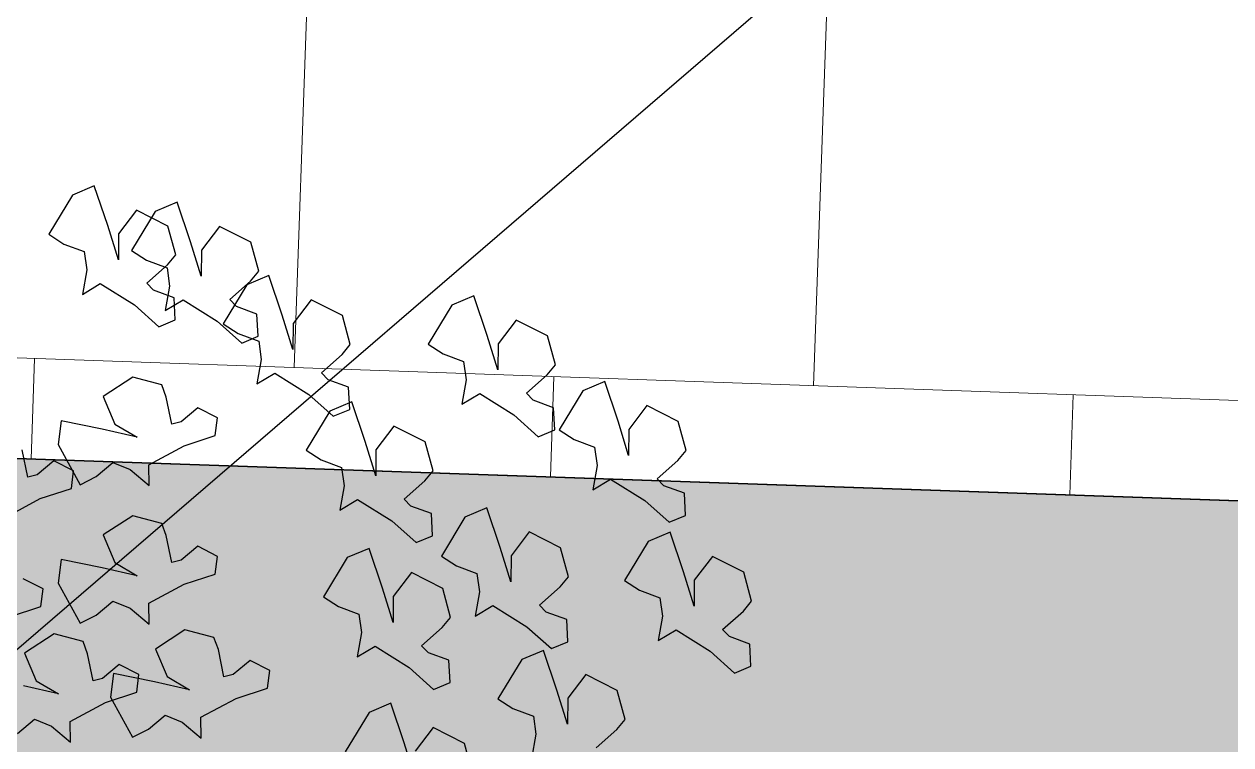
# Model space of a CAD drawing. Header units: millimetres. Extents: x -1042495 to -977915, y 3191218 to 3280168.
# Drawn here: x -1023144 to -1021775, y 3229956 to 3230773 of the extents above; entities that cross this region are included whole.
import ezdxf

# ---------------------------------------------------------------- set-up
doc = ezdxf.new("R2010")
doc.units = ezdxf.units.MM
doc.layers.get('0').update_dxf_attribs({"lineweight": 15})
for name, color, linetype in [('000 Граница', 6, 'Continuous'), ('000 Дом', 7, 'Continuous'), ('000 Привязки', 1, 'Continuous'), ('A绿-TXT', 252, 'Continuous'), ('p', 7, 'Continuous')]:
    doc.layers.add(name, color=color, linetype=linetype)
doc.layers.add('_Кабель 0.4', color=1, linetype='g5_119_3', lineweight=30)
doc.layers.add('мощение', color=251, linetype='Continuous', lineweight=0)
doc.layers.add('кустарники лиственные', color=7, linetype='Continuous', lineweight=20, true_color=0x455c00)
doc.linetypes.add('g5_119_3', pattern='A,4,-1,[31,GUGK_2005.shx,S=0.1,R=0,X=0,Y=0],4,[31,GUGK_2005.shx,S=0.1,R=180,X=0,Y=0],-1', length=10)

# ---------------------------------------------------------------- blocks, each defined once
blk = doc.blocks.new('A$C6E9D230D')
at = {"layer": 'A绿-TXT', "color": 254, "true_color": 0xfeeab9}
for p, q in [((1746.3, 1251.9), (1771.8, 1204.3)), ((1457.1, 1234.6), (1475.9, 1212.1)), ((1613.3, 1245.3), (1627, 1203.4)), ((1510, 1179.5), (1520.7, 1226.5)), ((1564.7, 1225.1), (1527.7, 1209.6)), ((1590.4, 1185.6), (1564.7, 1225.1)), ((1650.7, 1200.4), (1664.2, 1226.9)), ((1800.7, 1220.9), (1837.1, 1228.3)), ((1803.9, 1208.4), (1800.7, 1220.9)), ((1475.9, 1212.1), (1466.6, 1189.1)), ((1527.7, 1209.6), (1510, 1179.5)), ((1627, 1203.4), (1650.7, 1200.4)), ((1771.8, 1204.3), (1785.5, 1162.4)), ((1822.7, 1185.9), (1803.9, 1208.4)), ((1466.6, 1189.1), (1445.1, 1163.6)), ((1580.2, 1146.7), (1590.4, 1185.6)), ((1809.2, 1159.4), (1822.7, 1185.9)), ((2126.4, 1192.8), (2113.2, 1172.7)), ((2178.8, 1161), (2126.4, 1192.8)), ((1658.5, 1180.1), (1604.8, 1150.5)), ((1690.2, 1176.1), (1658.5, 1180.1)), ((1679.2, 1121), (1690.2, 1176.1)), ((1844.2, 1180.1), (1790.5, 1150.5)), ((1876, 1176.1), (1844.2, 1180.1)), ((1864.9, 1121), (1876, 1176.1)), ((2113.2, 1172.7), (2103.1, 1145.2)), ((1445.1, 1163.6), (1473.1, 1164.1)), ((1473.1, 1164.1), (1498.5, 1116.6)), ((1604.8, 1150.5), (1615.6, 1129.1)), ((1785.5, 1162.4), (1809.2, 1159.4)), ((1790.5, 1150.5), (1801.3, 1129.1)), ((2191.2, 1131.6), (2178.8, 1161)), ((1527.5, 1133.2), (1563.9, 1140.6)), ((1563.9, 1140.6), (1580.2, 1146.7)), ((2078.6, 1141.8), (2045.7, 1147.5)), ((2045.7, 1147.5), (2060.2, 1123.6)), ((2103.1, 1145.2), (2078.6, 1141.8)), ((1530.7, 1120.7), (1527.5, 1133.2)), ((1549.5, 1098.2), (1530.7, 1120.7)), ((1615.6, 1129.1), (1634.4, 1106.6)), ((1668.5, 1074.1), (1679.2, 1121)), ((1723.2, 1119.6), (1686.2, 1104.2)), ((1748.9, 1080.1), (1723.2, 1119.6)), ((1801.3, 1129.1), (1820.1, 1106.6)), ((1854.3, 1074.1), (1864.9, 1121)), ((1908.9, 1119.6), (1871.9, 1104.2)), ((1934.6, 1080.1), (1908.9, 1119.6)), ((2060.2, 1123.6), (2031.7, 1077.8)), ((2138, 1113.6), (2191.2, 1131.6)), ((1505.5, 1110), (1451.8, 1080.4)), ((1498.5, 1116.6), (1512.2, 1074.7)), ((1537.3, 1106), (1505.5, 1110)), ((1526.2, 1050.9), (1537.3, 1106)), ((1634.4, 1106.6), (1625.1, 1083.7)), ((1686.2, 1104.2), (1668.5, 1074.1)), ((1820.1, 1106.6), (1810.8, 1083.7)), ((1871.9, 1104.2), (1854.3, 1074.1)), ((2092, 1099.3), (2138, 1113.6)), ((1535.9, 1071.7), (1549.5, 1098.2)), ((2126.9, 1099.1), (2092, 1099.3)), ((2158.7, 1074.8), (2126.9, 1099.1)), ((1451.8, 1080.4), (1462.6, 1059)), ((1512.2, 1074.7), (1535.9, 1071.7)), ((1625.1, 1083.7), (1603.6, 1058.1)), ((1738.7, 1041.2), (1748.9, 1080.1)), ((1810.8, 1083.7), (1789.4, 1058.1)), ((1924.4, 1041.2), (1934.6, 1080.1)), ((2031.7, 1077.8), (2002.3, 1045)), ((2104.5, 1081.5), (2091.4, 1061.4)), ((2157, 1049.8), (2104.5, 1081.5)), ((2137.4, 1032.8), (2158.7, 1074.8)), ((1462.6, 1059), (1481.4, 1036.5)), ((1603.6, 1058.1), (1631.6, 1058.6)), ((1631.6, 1058.6), (1657, 1011.1)), ((1789.4, 1058.1), (1817.3, 1058.6)), ((1817.3, 1058.6), (1842.7, 1011.1)), ((2051.4, 1052), (2060.6, 1061.1)), ((2060.6, 1061.1), (2085.2, 1033.3)), ((2091.4, 1061.4), (2081.3, 1034)), ((1515.6, 1003.9), (1526.2, 1050.9)), ((1570.2, 1049.4), (1533.2, 1034)), ((1595.9, 1010), (1570.2, 1049.4)), ((1722.4, 1035.1), (1738.7, 1041.2)), ((1908.1, 1035.1), (1924.4, 1041.2)), ((2002.3, 1045), (2011.6, 1023)), ((2041.3, 1024.5), (2051.4, 1052)), ((2169.4, 1020.3), (2157, 1049.8)), ((1481.4, 1036.5), (1472.1, 1013.5)), ((1533.2, 1034), (1515.6, 1003.9)), ((1686, 1027.7), (1722.4, 1035.1)), ((1689.2, 1015.2), (1686, 1027.7)), ((1871.7, 1027.7), (1908.1, 1035.1)), ((1874.9, 1015.2), (1871.7, 1027.7)), ((2011.6, 1023), (2041.3, 1024.5)), ((2056.8, 1030.5), (2023.9, 1036.3)), ((2023.9, 1036.3), (2038.4, 1012.4)), ((2081.3, 1034), (2056.8, 1030.5)), ((2085.2, 1033.3), (2098.7, 1022.2)), ((2098.7, 1022.2), (2137.4, 1032.8)), ((1472.1, 1013.5), (1450.7, 988)), ((1585.7, 971.1), (1595.9, 1010)), ((1657, 1011.1), (1670.7, 969.2)), ((1708, 992.7), (1689.2, 1015.2)), ((1842.7, 1011.1), (1856.5, 969.2)), ((1893.7, 992.7), (1874.9, 1015.2)), ((2038.4, 1012.4), (2009.9, 966.6)), ((2116.2, 1002.4), (2169.4, 1020.3)), ((1450.7, 988), (1478.6, 988.5)), ((1478.6, 988.5), (1504, 941)), ((1694.4, 966.2), (1708, 992.7)), ((1880.2, 966.2), (1893.7, 992.7)), ((2070.2, 988.1), (2116.2, 1002.4)), ((2105.1, 987.8), (2070.2, 988.1)), ((2136.9, 963.6), (2105.1, 987.8)), ((1533, 957.6), (1569.4, 965)), ((1536.2, 945.1), (1533, 957.6)), ((1569.4, 965), (1585.7, 971.1)), ((1670.7, 969.2), (1694.4, 966.2)), ((1856.5, 969.2), (1880.2, 966.2)), ((2009.9, 966.6), (1980.5, 933.7)), ((2006.2, 958.6), (1993.1, 938.5)), ((2058.7, 926.9), (2006.2, 958.6)), ((2115.6, 921.6), (2136.9, 963.6)), ((1504, 941), (1517.8, 899.1)), ((1555, 922.6), (1536.2, 945.1)), ((2019.4, 913.3), (2029.5, 940.8)), ((2029.5, 940.8), (2038.8, 949.8)), ((2038.8, 949.8), (2063.4, 922)), ((1980.5, 933.7), (1989.8, 911.7)), ((1993.1, 938.5), (1983, 911)), ((2071.1, 897.4), (2058.7, 926.9)), ((1541.5, 896.1), (1555, 922.6)), ((1958.5, 907.6), (1925.6, 913.4)), ((1925.6, 913.4), (1940.1, 889.4)), ((1983, 911), (1958.5, 907.6)), ((1989.8, 911.7), (2019.4, 913.3)), ((2063.4, 922), (2076.8, 910.9)), ((2076.8, 910.9), (2115.6, 921.6)), ((1517.8, 899.1), (1541.5, 896.1)), ((2017.9, 879.4), (2071.1, 897.4)), ((1940.1, 889.4), (1911.6, 843.6)), ((1971.9, 865.1), (2017.9, 879.4)), ((2006.8, 864.9), (1971.9, 865.1)), ((2038.6, 840.6), (2006.8, 864.9)), ((1836.8, 847.3), (1823.7, 827.3)), ((1889.3, 815.6), (1836.8, 847.3)), ((1911.6, 843.6), (1882.2, 810.8)), ((1823.7, 827.3), (1813.6, 799.8)), ((1931.2, 817.8), (1940.4, 826.9)), ((1940.4, 826.9), (1965.1, 799.1)), ((2017.3, 798.6), (2038.6, 840.6)), ((1640.2, 824), (1627.1, 803.9)), ((1692.7, 792.2), (1640.2, 824)), ((1882.2, 810.8), (1891.4, 788.8)), ((1901.7, 786.1), (1889.3, 815.6)), ((1921.1, 790.3), (1931.2, 817.8)), ((1485, 762.9), (1432.5, 794.7)), ((1627.1, 803.9), (1617, 776.4)), ((1789.1, 796.3), (1756.2, 802.1)), ((1756.2, 802.1), (1770.7, 778.2)), ((1813.6, 799.8), (1789.1, 796.3)), ((1965.1, 799.1), (1978.5, 788)), ((1978.5, 788), (2017.3, 798.6)), ((1592.4, 773), (1559.6, 778.7)), ((1559.6, 778.7), (1574, 754.8)), ((1705.1, 762.8), (1692.7, 792.2)), ((1770.7, 778.2), (1742.2, 732.4)), ((1848.5, 768.2), (1901.7, 786.1)), ((1891.4, 788.8), (1921.1, 790.3)), ((1497.4, 733.5), (1485, 762.9)), ((1617, 776.4), (1592.4, 773)), ((1651.9, 744.8), (1705.1, 762.8)), ((1802.5, 753.9), (1848.5, 768.2)), ((1574, 754.8), (1545.6, 709)), ((1837.4, 753.7), (1802.5, 753.9)), ((1869.2, 729.4), (1837.4, 753.7)), ((1444.2, 715.5), (1497.4, 733.5)), ((1605.8, 730.5), (1651.9, 744.8)), ((1640.8, 730.3), (1605.8, 730.5)), ((1672.6, 706), (1640.8, 730.3)), ((1742.2, 732.4), (1712.8, 699.6)), ((1847.9, 687.4), (1869.2, 729.4)), ((1398.2, 701.2), (1444.2, 715.5)), ((1761.8, 706.6), (1771, 715.6)), ((1771, 715.6), (1795.7, 687.8)), ((1464.9, 676.7), (1433.1, 701)), ((1545.6, 709), (1516.1, 676.2)), ((1651.3, 664), (1672.6, 706)), ((1712.8, 699.6), (1722, 677.5)), ((1751.7, 679.1), (1761.8, 706.6)), ((1555.1, 655.7), (1565.2, 683.2)), ((1565.2, 683.2), (1574.4, 692.3)), ((1574.4, 692.3), (1599.1, 664.5)), ((1795.7, 687.8), (1809.1, 676.7)), ((1809.1, 676.7), (1847.9, 687.4)), ((1978.9, 683.4), (1965.8, 663.3)), ((2031.4, 651.7), (1978.9, 683.4)), ((1443.6, 634.7), (1464.9, 676.7)), ((1516.1, 676.2), (1525.4, 654.2)), ((1599.1, 664.5), (1612.5, 653.4)), ((1694.8, 665.8), (1681.6, 645.7)), ((1747.2, 634.1), (1694.8, 665.8)), ((1722, 677.5), (1751.7, 679.1)), ((1525.4, 654.2), (1555.1, 655.7)), ((1612.5, 653.4), (1651.3, 664)), ((1965.8, 663.3), (1955.7, 635.9)), ((2043.8, 622.2), (2031.4, 651.7)), ((1404.8, 624.1), (1443.6, 634.7)), ((1681.6, 645.7), (1671.5, 618.3)), ((1759.6, 604.6), (1747.2, 634.1)), ((1931.1, 632.4), (1898.3, 638.2)), ((1898.3, 638.2), (1912.7, 614.3)), ((1955.7, 635.9), (1931.1, 632.4)), ((1647, 614.8), (1614.1, 620.6)), ((1614.1, 620.6), (1628.6, 596.7)), ((1671.5, 618.3), (1647, 614.8)), ((1990.6, 604.3), (2043.8, 622.2)), ((1706.4, 586.7), (1759.6, 604.6)), ((1912.7, 614.3), (1884.3, 568.5)), ((1944.5, 590), (1990.6, 604.3)), ((1503.5, 589.8), (1490.4, 569.7)), ((1556, 558), (1503.5, 589.8)), ((1628.6, 596.7), (1600.1, 550.9)), ((1660.4, 572.4), (1706.4, 586.7)), ((1979.5, 589.7), (1944.5, 590)), ((2011.3, 565.5), (1979.5, 589.7)), ((1490.4, 569.7), (1480.3, 542.2)), ((1695.3, 572.1), (1660.4, 572.4)), ((1727.1, 547.9), (1695.3, 572.1)), ((1884.3, 568.5), (1854.8, 535.7)), ((1568.4, 528.6), (1556, 558)), ((1600.1, 550.9), (1570.7, 518.1)), ((1903.9, 542.7), (1913.1, 551.7)), ((1913.1, 551.7), (1937.8, 523.9)), ((1990, 523.5), (2011.3, 565.5)), ((1455.8, 538.8), (1422.9, 544.6)), ((1480.3, 542.2), (1455.8, 538.8)), ((1705.8, 505.9), (1727.1, 547.9)), ((1854.8, 535.7), (1864.1, 513.6)), ((1893.8, 515.2), (1903.9, 542.7)), ((1515.2, 510.6), (1568.4, 528.6)), ((1609.6, 497.6), (1619.8, 525.1)), ((1619.8, 525.1), (1629, 534.1)), ((1629, 534.1), (1653.6, 506.3)), ((1937.8, 523.9), (1951.2, 512.8)), ((1951.2, 512.8), (1990, 523.5)), ((1469.2, 496.3), (1515.2, 510.6)), ((1570.7, 518.1), (1580, 496)), ((1653.6, 506.3), (1667, 495.2)), ((1667, 495.2), (1705.8, 505.9)), ((1864.2, 507.8), (1851, 487.7)), ((1864.1, 513.6), (1893.8, 515.2)), ((1916.6, 476.1), (1864.2, 507.8)), ((1504.1, 496.1), (1469.2, 496.3)), ((1535.9, 471.8), (1504.1, 496.1)), ((1580, 496), (1609.6, 497.6)), ((1851, 487.7), (1840.9, 460.3)), ((1514.6, 429.8), (1535.9, 471.8)), ((1929, 446.6), (1916.6, 476.1)), ((1437.7, 458.1), (1462.4, 430.3)), ((1816.4, 456.8), (1783.5, 462.6)), ((1783.5, 462.6), (1798, 438.7)), ((1840.9, 460.3), (1816.4, 456.8)), ((1798, 438.7), (1769.5, 392.9)), ((1875.8, 428.7), (1929, 446.6)), ((1462.4, 430.3), (1475.8, 419.2)), ((1475.8, 419.2), (1514.6, 429.8)), ((1829.8, 414.4), (1875.8, 428.7)), ((1662, 420), (1648.9, 399.9)), ((1714.5, 388.2), (1662, 420)), ((1864.7, 414.1), (1829.8, 414.4)), ((1896.5, 389.9), (1864.7, 414.1)), ((1648.9, 399.9), (1638.8, 372.4)), ((1769.5, 392.9), (1740.1, 360)), ((1875.2, 347.9), (1896.5, 389.9)), ((1614.3, 368.9), (1581.4, 374.7)), ((1581.4, 374.7), (1595.9, 350.8)), ((1726.9, 358.7), (1714.5, 388.2)), ((1789.2, 367.1), (1798.4, 376.1)), ((1798.4, 376.1), (1823, 348.3)), ((1638.8, 372.4), (1614.3, 368.9)), ((1673.7, 340.8), (1726.9, 358.7)), ((1740.1, 360), (1749.4, 338)), ((1779.1, 339.6), (1789.2, 367.1)), ((1595.9, 350.8), (1567.4, 305)), ((1627.7, 326.5), (1673.7, 340.8)), ((1823, 348.3), (1836.4, 337.2)), ((1836.4, 337.2), (1875.2, 347.9)), ((1662.6, 326.3), (1627.7, 326.5)), ((1694.4, 302), (1662.6, 326.3)), ((1749.4, 338), (1779.1, 339.6)), ((1567.4, 305), (1538, 272.2)), ((1673.1, 260), (1694.4, 302)), ((1576.9, 251.7), (1587, 279.2)), ((1587, 279.2), (1596.2, 288.3)), ((1596.2, 288.3), (1620.9, 260.4)), ((1538, 272.2), (1547.2, 250.2)), ((1620.9, 260.4), (1634.3, 249.4)), ((1634.3, 249.4), (1673.1, 260)), ((1547.2, 250.2), (1576.9, 251.7))]:
    blk.add_line(p, q, dxfattribs=at)

msp = doc.modelspace()

# ---------------------------------------------------------------- hatches: boundary and pattern name
at = {"layer": '000 Привязки', "true_color": 0x999b37}
h = msp.add_hatch(color=55, dxfattribs=at)
h.dxf.hatch_style = 1
edge = h.paths.add_edge_path()
edge.add_line((-993583.7, 3224703.4), (-995748.9, 3217927.5))
edge.add_line((-995748.9, 3217927.5), (-995463.1, 3217836.2))
edge.add_line((-995463.1, 3217836.2), (-995916.9, 3216416.2))
edge.add_arc((-1005336.6, 3205577.5), 14360, 36.37273, 49.00661, ccw=False)
edge.add_line((-993774.3, 3214093.5), (-991611.2, 3211415.6))
edge.add_line((-991611.2, 3211415.6), (-989700.5, 3215862.1))
edge.add_line((-989700.5, 3215862.1), (-985643, 3228982.2))
edge.add_line((-985643, 3228982.2), (-1025266.5, 3230354))
edge.add_line((-1025266.5, 3230354), (-1023687.3, 3222587.9))
edge.add_line((-1023687.3, 3222587.9), (-1023695.8, 3222326.6))
edge.add_arc((-1023962.5, 3209574.4), 12755, 56.17396, 88.80182, ccw=False)
edge.add_arc((-999698.4, 3269111.5), 51863.6, 250.67409, 251.01288)
edge.add_line((-1016572.5, 3220069.7), (-1016115.2, 3221500.7))
edge.add_line((-1016115.2, 3221500.7), (-1015829.4, 3221409.4))
edge.add_line((-1015829.4, 3221409.4), (-1015220.7, 3223314.5))
edge.add_arc((-1016363.7, 3223679.7), 1200, 342.2789, 448.0173)
edge.add_line((-1016322.2, 3224879), (-1017141, 3224907.4))
edge.add_line((-1017141, 3224907.4), (-1017210.2, 3222908.6))
edge.add_line((-1017210.2, 3222908.6), (-1022207.2, 3223081.6))
edge.add_line((-1022207.2, 3223081.6), (-1022172.6, 3224081))
edge.add_line((-1022172.6, 3224081), (-1021999.6, 3229078))
edge.add_line((-1021999.6, 3229078), (-1017002.6, 3228905))
edge.add_line((-1017002.6, 3228905), (-1017071.8, 3226906.1))
edge.add_line((-1017071.8, 3226906.1), (-1015689.8, 3226858.3))
edge.add_arc((-1015648.2, 3228057.6), 1200, 268.0173, 340.1155)
edge.add_arc((-1013391.3, 3227241.3), 1200, 88.0173, 160.1155, ccw=False)
edge.add_line((-1013349.8, 3228440.5), (-995786.8, 3227832.5))
edge.add_arc((-995869.8, 3225434), 2400, -17.7211, 88.0173, ccw=False)
at = {"layer": 'мощение', "true_color": 0x636466}
h = msp.add_hatch(dxfattribs=at)
h.set_pattern_fill('AR-B88', color=251, scale=2.9, angle=358)
h.paths.add_polyline_path([(-993683.5, 3247769.9), (-994169.2, 3247839.3), (-996779.7, 3247934.1), (-1002749.9, 3247983.4), (-1005577.8, 3248156.9), (-1007675.1, 3248256.1), (-1010727.4, 3248769.8), (-1012366.6, 3249261.3), (-1013436.8, 3249863.2), (-1014480.9, 3250377.6), (-1018638.1, 3254207.8), (-1021767.3, 3257083.7), (-1033142.2, 3244724.5), (-1029892.8, 3240962.5), (-1028035.6, 3238037.1), (-1026578.4, 3235140.7), (-1026248.4, 3233936.8), (-1026188, 3233910.9), (-1025364.8, 3231113.1), (-1025356.8, 3230683.5), (-1025266.5, 3230354), (-1021268.9, 3230215.6), (-1020176.1, 3232879.4), (-1010809.7, 3232555.1), (-994230.1, 3231981.1)])
h.paths.add_polyline_path([(-1026578.6, 3240042.7), (-1031729.2, 3244783.1), (-1022587, 3254716.4), (-1017436.4, 3249976)], flags=16)
h.paths.add_polyline_path([(-1010818.6, 3244162.4), (-1010777.1, 3245361.7), (-1006579.6, 3245216.3), (-1006621.1, 3244017.1), (-1006652.3, 3243117.6), (-1001855.1, 3242951.5), (-1001824, 3243851), (-997826.4, 3243712.6), (-997784.9, 3244911.9), (-994586.8, 3244801.2), (-994628.3, 3243601.9), (-994801.1, 3238611.8), (-994801.3, 3238604.9), (-995001.2, 3238611.8), (-997799.5, 3238708.7), (-997993.3, 3233112), (-1011185.3, 3233568.7)], flags=16)
h.paths.add_polyline_path([(-1010901.6, 3241763.8), (-1010825.5, 3243962.5), (-1010818.6, 3244162.4), (-1006821, 3244024), (-1006621.1, 3244017.1), (-1006652.3, 3243117.6), (-1001855.1, 3242951.5), (-1001655.3, 3242944.6), (-1001631, 3243644.2), (-994835.1, 3243408.9), (-994994.3, 3238811.7), (-997792.6, 3238908.5), (-997799.5, 3238708.7), (-997986.3, 3233311.9), (-997993.3, 3233112), (-1011185.3, 3233568.7), (-1011178.4, 3233768.6)], flags=0)
h.paths.add_polyline_path([(-1010701.8, 3241756.9), (-1010625.6, 3243955.6), (-1006827.9, 3243824.1), (-1006852.1, 3243124.5), (-1006904, 3241625.4)], flags=0)
h.paths.add_polyline_path([(-1010708.7, 3241557), (-1006911, 3241425.5), (-1007180.8, 3233630.2), (-1010978.5, 3233761.7)], flags=0)
h.paths.add_polyline_path([(-1006711.1, 3241418.6), (-1001914, 3241252.5), (-1002045.4, 3237454.8), (-1006842.6, 3237620.9)], flags=0)
h.paths.add_polyline_path([(-1006704.2, 3241618.5), (-1006659.2, 3242917.7), (-1001862.1, 3242751.6), (-1001907, 3241452.4)], flags=0)
h.paths.add_polyline_path([(-1006849.5, 3237421), (-1002052.3, 3237254.9), (-1002183.8, 3233457.2), (-1006980.9, 3233623.3)], flags=0)
h.paths.add_polyline_path([(-1001714.1, 3241245.6), (-997916.3, 3241114.1), (-998186.2, 3233318.8), (-1001983.9, 3233450.3)], flags=0)

# ---------------------------------------------------------------- linework, layer by layer
msp.add_lwpolyline([(-1025266.5, 3230354), (-985643, 3228982.2)])
at = {"layer": '000 Граница'}
msp.add_lwpolyline([(-1033142.2, 3244724.5), (-1001307.9, 3279313.6), (-989147.2, 3275033.7), (-980318, 3271335.6), (-978370.3, 3252100.4), (-985643, 3228982.2), (-1025266.5, 3230354), (-1023687.3, 3222587.9), (-1023919.6, 3215467.3), (-1025057.1, 3210444.4), (-1026565, 3205550.7), (-1027258.1, 3202759), (-999185.8, 3193788.6), (-989700.5, 3215862.1), (-985643, 3228982.2)], dxfattribs=at)
msp.add_lwpolyline([(-1033142.2, 3244724.5), (-1001307.9, 3279313.6), (-989147.2, 3275033.7), (-980318, 3271335.6), (-978370.3, 3252100.4), (-985643, 3228982.2), (-1025266.5, 3230354), (-1023687.3, 3222587.9), (-1023919.6, 3215467.3), (-1025057.1, 3210444.4), (-1026565, 3205550.7), (-1027258.1, 3202759), (-999185.8, 3193788.6), (-989700.5, 3215862.1), (-985643, 3228982.2)], dxfattribs=at)
at = {"layer": '000 Дом'}
for q in [(-1010903.1, 3229856.7), (-1021268.9, 3230215.6)]:
    msp.add_line((-1025266.5, 3230354), q, dxfattribs=at)
at = {"layer": '_Кабель 0.4'}
msp.add_lwpolyline([(-1024274.6, 3229099.2), (-1012170.8, 3239505), (-1008001.3, 3239464.6)], dxfattribs=at)
at = {"layer": 'p', "color": 5, "linetype": 'Continuous', "lineweight": 30}
for points in [[(-985234.8, 3228968.1), (-1025674.8, 3230368.1), (-1026264.8, 3233058.1), (-1027264.8, 3235898.1), (-1028454.8, 3238328.1), (-1030514.8, 3241528.1), (-1032294.8, 3243608.1), (-1033584.8, 3244918.1), (-1001124.8, 3280168.1), (-989904.8, 3276188.1), (-979914.8, 3271988.1), (-978784.8, 3260958.1), (-977914.8, 3252418.1)], [(-1027724.8, 3202198.1), (-1024874.8, 3213088.1), (-1024274.8, 3216068.1), (-1024044.8, 3218928.1), (-1023974.8, 3221898.1), (-1024654.8, 3226668.1), (-1025674.8, 3230368.1), (-985234.8, 3228968.1), (-989364.8, 3215728.1), (-999254.8, 3193138.1)]]:
    msp.add_lwpolyline(points, close=True, dxfattribs=at)

# ---------------------------------------------------------------- block references
at = {"layer": 'кустарники лиственные', "xscale": 0.8449588223999995, "yscale": 0.8449588223999995, "zscale": 0.8449588223999995, "rotation": 90}
msp.add_blockref('A$C6E9D230D', (-1022107.8, 3228738.2), dxfattribs=at)

doc.saveas('drawing.dxf')
